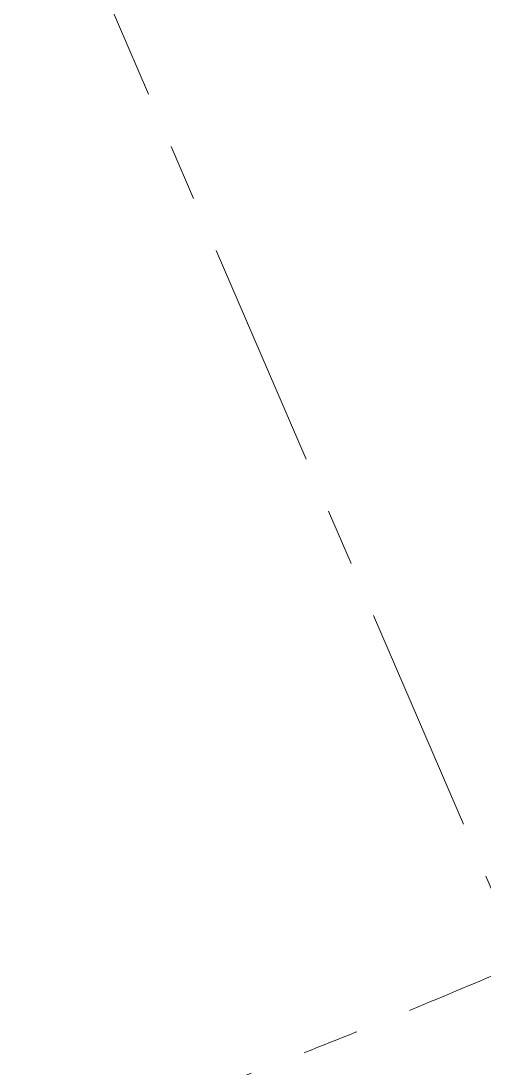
# Model space of a CAD drawing. Header units: millimetres. Extents: x -813692 to 807431, y 0 to 1813163.
# Drawn here: x 14284 to 16874, y 846649 to 852504 of the extents above; entities that cross this region are included whole.
import ezdxf

# ---------------------------------------------------------------- set-up
doc = ezdxf.new("R2010")
doc.units = ezdxf.units.MM
doc.linetypes.add('Линия сетки', pattern=[22.225, 12.7, -3.175, 3.175, -3.175])
doc.layers.add('A-ANNO-DIMS', color=7, linetype='Continuous', lineweight=9)
doc.layers.add('S-GRID', color=252, linetype='Continuous', lineweight=9)

# ---------------------------------------------------------------- blocks, each defined once
blk = doc.blocks.new('Оси200')
at = {"layer": 'S-GRID', "linetype": 'Линия сетки', "ltscale": 100}
blk.add_line((-165703.8, -113309.3), (-122691.9, -213022.1), dxfattribs=at)
for radius, start, end in [(31794.8, 269.99999, 326), (39894.8, 270, 326), (56094.8, 269.99999, 326), (64194.8, 269.999993, 325.999999)]:
    blk.add_arc((-165703.8, -113309.3), radius, start, end, dxfattribs=at)

msp = doc.modelspace()

# ---------------------------------------------------------------- block references
at = {"layer": 'A-ANNO-DIMS', "color": 18, "lineweight": 0, "true_color": 0x000000}
msp.add_blockref('Оси200', (166995, 997181.2), dxfattribs=at)

doc.saveas('drawing.dxf')
